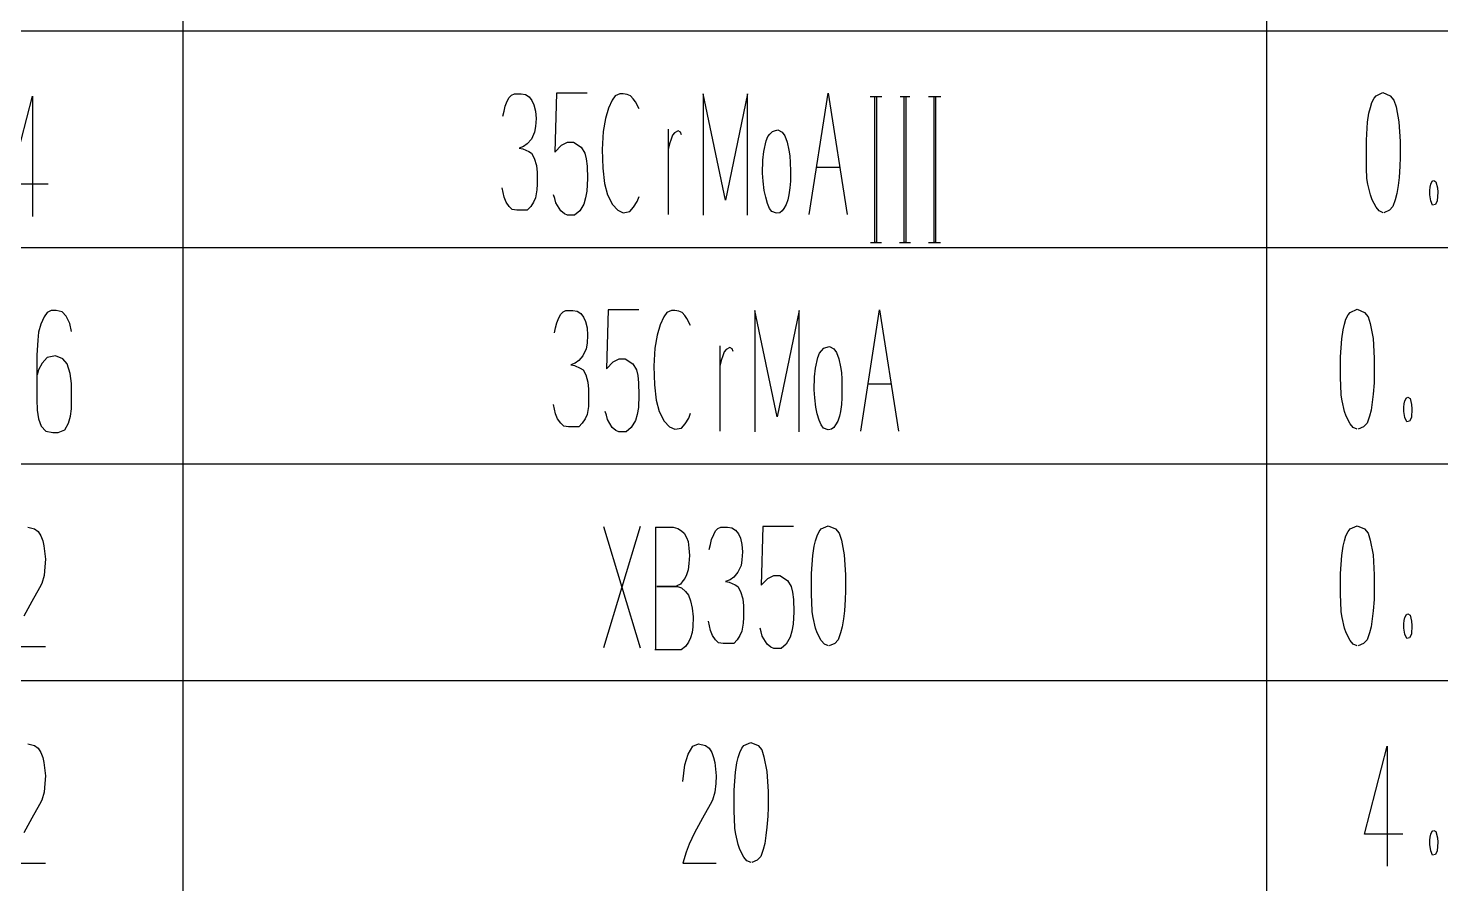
# Model space of a CAD drawing. Extents: x 0 to 8410, y 0 to 11890.
# Drawn here: x 7460 to 7916.2, y 2344.4 to 2620.8 of the extents above; entities that cross this region are included whole.
import ezdxf

# ---------------------------------------------------------------- set-up
doc = ezdxf.new("R2010")
doc.units = 0
doc.header["$MEASUREMENT"] = 0
doc.layers.add('6', color=7, linetype='Continuous')
doc.layers.add('9', color=7, linetype='Continuous')

# ---------------------------------------------------------------- blocks, each defined once
blk = doc.blocks.new('BLKENT900')
at = {"layer": '9', "color": 2, "linetype": 'Continuous'}
for p, q in [((7459.84, 2389.6), (7462.06, 2389)), ((7462.06, 2389), (7463.23, 2388.2)), ((7463.23, 2388.2), (7464.08, 2386.8)), ((7464.08, 2386.8), (7464.67, 2385.2)), ((7672.06, 2382.8), (7673.1, 2386.2)), ((7673.1, 2386.2), (7674.61, 2388.8)), ((7674.61, 2388.8), (7676.5, 2389.6)), ((7676.5, 2389.6), (7678.72, 2389)), ((7678.72, 2389), (7679.9, 2388.2)), ((7679.9, 2388.2), (7680.75, 2386.8)), ((7680.75, 2386.8), (7681.34, 2385.2)), ((7689.31, 2385.2), (7689.77, 2386.8)), ((7689.77, 2386.8), (7690.49, 2388.2)), ((7690.49, 2388.2), (7691.14, 2389)), ((7691.14, 2389), (7693.37, 2390)), ((7693.37, 2390), (7695.72, 2389)), ((7695.72, 2389), (7696.89, 2387.6)), ((7696.89, 2387.6), (7697.61, 2385.4)), ((7891.58, 2360.4), (7898.91, 2388.8)), ((7898.91, 2388.8), (7898.91, 2350)), ((7464.67, 2385.2), (7465.06, 2383.6)), ((7465.06, 2383.6), (7465.52, 2379.2)), ((7671.4, 2377.4), (7672.06, 2382.8)), ((7681.34, 2385.2), (7681.73, 2383.6)), ((7681.73, 2383.6), (7682.19, 2379.2)), ((7688.4, 2380.4), (7688.86, 2383.4)), ((7688.86, 2383.4), (7689.31, 2385.2)), ((7697.61, 2385.4), (7698.53, 2380.6)), ((7465.52, 2379.2), (7465.39, 2376.8)), ((7682.19, 2379.2), (7682.06, 2376.8)), ((7688.01, 2374.6), (7688.4, 2380.4)), ((7698.53, 2380.6), (7698.92, 2374.2)), ((7465.13, 2374), (7464.35, 2371.4)), ((7465.39, 2376.8), (7465.13, 2374)), ((7681.8, 2374), (7681.01, 2371.4)), ((7682.06, 2376.8), (7681.8, 2374)), ((7688.01, 2367.6), (7688.01, 2374.6)), ((7698.92, 2374.2), (7698.92, 2369)), ((7463.63, 2370), (7461.14, 2365.6)), ((7464.35, 2371.4), (7463.63, 2370)), ((7680.29, 2370), (7677.81, 2365.6)), ((7681.01, 2371.4), (7680.29, 2370)), ((7698.92, 2369), (7698.86, 2366.2)), ((7461.14, 2365.6), (7458.53, 2360.8)), ((7677.81, 2365.6), (7675.2, 2360.8)), ((7688.07, 2365.6), (7688.01, 2367.6)), ((7688.2, 2362.2), (7688.07, 2365.6)), ((7698.86, 2366.2), (7698.59, 2362.6)), ((7675.2, 2360.8), (7673.43, 2357.2)), ((7688.53, 2360.4), (7688.2, 2362.2)), ((7689.31, 2357), (7688.53, 2360.4)), ((7698.27, 2360), (7697.88, 2357.4)), ((7698.59, 2362.6), (7698.27, 2360)), ((7903.94, 2360.4), (7891.58, 2360.4)), ((7912.63, 2358.4), (7912.76, 2359.4)), ((7912.76, 2359.4), (7912.96, 2360.4)), ((7912.96, 2360.4), (7913.48, 2361.4)), ((7913.48, 2361.4), (7913.81, 2361.6)), ((7913.94, 2361.6), (7914.66, 2361.2)), ((7914.66, 2361.2), (7915.11, 2359.2)), ((7915.11, 2359.2), (7915.24, 2357.8)), ((7672.45, 2354.6), (7671.4, 2351)), ((7673.43, 2357.2), (7672.45, 2354.6)), ((7689.84, 2355.4), (7689.31, 2357)), ((7691.14, 2353), (7689.84, 2355.4)), ((7697.35, 2355.4), (7696.57, 2353.2)), ((7697.88, 2357.4), (7697.35, 2355.4)), ((7912.63, 2357), (7912.63, 2358.4)), ((7912.96, 2355), (7912.63, 2357)), ((7913.55, 2353.6), (7912.96, 2355)), ((7915.05, 2355), (7914.46, 2353.8)), ((7915.24, 2357.8), (7915.05, 2355)), ((7454.74, 2351), (7465.52, 2351)), ((7671.4, 2351), (7682.19, 2351)), ((7692.12, 2351.8), (7691.14, 2353)), ((7693.43, 2351.2), (7692.12, 2351.8)), ((7695.46, 2352), (7693.69, 2351.2)), ((7696.57, 2353.2), (7695.46, 2352)), ((7914.46, 2353.8), (7913.55, 2353.6))]:
    blk.add_line(p, q, dxfattribs=at)
blk = doc.blocks.new('BLKENT901')
at = {"layer": '9', "color": 2, "linetype": 'Continuous'}
for p, q in [((7459.84, 2459.6), (7462.06, 2459)), ((7462.06, 2459), (7463.23, 2458.2)), ((7645.82, 2459.8), (7657.58, 2420.6)), ((7657.65, 2459.8), (7645.82, 2420.6)), ((7662.61, 2459.6), (7668.3, 2459.6)), ((7662.74, 2420), (7662.74, 2459.6)), ((7668.3, 2459.6), (7669.8, 2459.2)), ((7669.8, 2459.2), (7670.98, 2458.4)), ((7681.96, 2458.4), (7682.74, 2459.2)), ((7682.74, 2459.2), (7683.66, 2459.6)), ((7683.66, 2459.6), (7685.88, 2459.6)), ((7685.88, 2459.6), (7687.25, 2459.4)), ((7687.25, 2459.4), (7688.43, 2458.6)), ((7697.25, 2459.8), (7696.73, 2440.8)), ((7707.19, 2459.8), (7697.25, 2459.8)), ((7715.49, 2458.2), (7716.14, 2459)), ((7716.14, 2459), (7718.37, 2460)), ((7718.37, 2460), (7720.72, 2459)), ((7720.72, 2459), (7721.9, 2457.6)), ((7886.32, 2458.2), (7886.98, 2459)), ((7886.98, 2459), (7889.2, 2460)), ((7889.2, 2460), (7891.55, 2459)), ((7891.55, 2459), (7892.73, 2457.6)), ((7463.23, 2458.2), (7464.08, 2456.8)), ((7464.08, 2456.8), (7464.67, 2455.2)), ((7464.67, 2455.2), (7465.06, 2453.6)), ((7670.98, 2458.4), (7671.89, 2457.6)), ((7671.89, 2457.6), (7672.61, 2456.2)), ((7672.61, 2456.2), (7673.14, 2455)), ((7673.14, 2455), (7673.4, 2452.8)), ((7680.33, 2454), (7680.72, 2455.6)), ((7680.72, 2455.6), (7681.37, 2457.2)), ((7681.37, 2457.2), (7681.96, 2458.4)), ((7688.43, 2458.6), (7689.35, 2457.4)), ((7689.35, 2457.4), (7690, 2456)), ((7690, 2456), (7690.46, 2454)), ((7713.86, 2453.4), (7714.31, 2455.2)), ((7714.31, 2455.2), (7714.77, 2456.8)), ((7714.77, 2456.8), (7715.49, 2458.2)), ((7721.9, 2457.6), (7722.61, 2455.4)), ((7722.61, 2455.4), (7723.53, 2450.6)), ((7884.69, 2453.4), (7885.15, 2455.2)), ((7885.15, 2455.2), (7885.6, 2456.8)), ((7885.6, 2456.8), (7886.32, 2458.2)), ((7892.73, 2457.6), (7893.45, 2455.4)), ((7893.45, 2455.4), (7894.36, 2450.6)), ((7465.06, 2453.6), (7465.52, 2449.2)), ((7673.4, 2452.8), (7673.53, 2450.4)), ((7673.53, 2450.4), (7673.4, 2447.8)), ((7679.93, 2452.4), (7680.33, 2454)), ((7690.46, 2454), (7690.65, 2451.6)), ((7690.65, 2451.6), (7690.46, 2449)), ((7713.01, 2444.6), (7713.4, 2450.4)), ((7713.4, 2450.4), (7713.86, 2453.4)), ((7723.53, 2450.6), (7723.92, 2444.2)), ((7883.84, 2444.6), (7884.23, 2450.4)), ((7884.23, 2450.4), (7884.69, 2453.4)), ((7894.36, 2450.6), (7894.75, 2444.2)), ((7465.39, 2446.8), (7465.13, 2444)), ((7465.52, 2449.2), (7465.39, 2446.8)), ((7673.14, 2445.8), (7672.55, 2444.2)), ((7673.4, 2447.8), (7673.14, 2445.8)), ((7690.2, 2447.2), (7689.15, 2445)), ((7690.46, 2449), (7690.2, 2447.2)), ((7464.35, 2441.4), (7463.63, 2440)), ((7465.13, 2444), (7464.35, 2441.4)), ((7670.65, 2441.2), (7669.48, 2440.6)), ((7671.44, 2442.2), (7670.65, 2441.2)), ((7672.09, 2443), (7671.44, 2442.2)), ((7672.55, 2444.2), (7672.09, 2443)), ((7686.67, 2442.6), (7685.23, 2442)), ((7685.23, 2442), (7686.41, 2441.8)), ((7686.41, 2441.8), (7688.3, 2441)), ((7687.84, 2443.4), (7686.67, 2442.6)), ((7689.15, 2445), (7687.84, 2443.4)), ((7688.3, 2441), (7689.22, 2440.4)), ((7696.73, 2440.8), (7698.89, 2443)), ((7698.89, 2443), (7700.85, 2444)), ((7700.85, 2444), (7702.74, 2444)), ((7702.74, 2444), (7705.23, 2442.4)), ((7705.23, 2442.4), (7706.41, 2440.4)), ((7713.01, 2437.6), (7713.01, 2444.6)), ((7723.92, 2444.2), (7723.92, 2439)), ((7883.84, 2437.6), (7883.84, 2444.6)), ((7894.75, 2444.2), (7894.75, 2439)), ((7463.63, 2440), (7461.14, 2435.6)), ((7669.28, 2440.4), (7663.01, 2440.4)), ((7663.01, 2440.4), (7669.74, 2440.4)), ((7669.48, 2440.6), (7669.28, 2440.4)), ((7669.74, 2440.4), (7670.98, 2440)), ((7670.98, 2440), (7672.29, 2438.8)), ((7672.29, 2438.8), (7673.2, 2437.6)), ((7673.2, 2437.6), (7673.92, 2435.8)), ((7689.22, 2440.4), (7690.06, 2438.8)), ((7690.06, 2438.8), (7690.78, 2436.4)), ((7690.78, 2436.4), (7690.98, 2434.2)), ((7706.41, 2440.4), (7706.86, 2438.6)), ((7706.86, 2438.6), (7707.12, 2436.2)), ((7707.12, 2436.2), (7707.25, 2432.2)), ((7713.07, 2435.6), (7713.01, 2437.6)), ((7723.86, 2436.2), (7723.59, 2432.6)), ((7723.92, 2439), (7723.86, 2436.2)), ((7883.9, 2435.6), (7883.84, 2437.6)), ((7894.69, 2436.2), (7894.43, 2432.6)), ((7894.75, 2439), (7894.69, 2436.2)), ((7461.14, 2435.6), (7458.53, 2430.8)), ((7673.92, 2435.8), (7674.44, 2433.4)), ((7674.44, 2433.4), (7674.71, 2430.6)), ((7690.98, 2434.2), (7690.98, 2430.4)), ((7707.25, 2432.2), (7707.06, 2428.2)), ((7713.2, 2432.2), (7713.07, 2435.6)), ((7713.53, 2430.4), (7713.2, 2432.2)), ((7723.59, 2432.6), (7723.27, 2430)), ((7884.04, 2432.2), (7883.9, 2435.6)), ((7884.36, 2430.4), (7884.04, 2432.2)), ((7894.43, 2432.6), (7894.1, 2430)), ((7674.64, 2427.4), (7674.38, 2425.6)), ((7674.71, 2430.6), (7674.64, 2427.4)), ((7680.33, 2426.2), (7679.67, 2429.2)), ((7690.91, 2428.6), (7690.46, 2426)), ((7690.98, 2430.4), (7690.91, 2428.6)), ((7707.06, 2428.2), (7706.67, 2426)), ((7714.31, 2427), (7713.53, 2430.4)), ((7722.88, 2427.4), (7722.35, 2425.4)), ((7723.27, 2430), (7722.88, 2427.4)), ((7885.15, 2427), (7884.36, 2430.4)), ((7893.71, 2427.4), (7893.19, 2425.4)), ((7894.1, 2430), (7893.71, 2427.4)), ((7904.3, 2428.4), (7904.43, 2429.4)), ((7904.3, 2427), (7904.3, 2428.4)), ((7904.43, 2429.4), (7904.62, 2430.4)), ((7904.62, 2430.4), (7905.15, 2431.4)), ((7905.15, 2431.4), (7905.47, 2431.6)), ((7905.6, 2431.6), (7906.32, 2431.2)), ((7906.32, 2431.2), (7906.78, 2429.2)), ((7906.91, 2427.8), (7906.72, 2425)), ((7906.78, 2429.2), (7906.91, 2427.8)), ((7673.92, 2423.8), (7673.27, 2422.4)), ((7674.38, 2425.6), (7673.92, 2423.8)), ((7680.98, 2424.6), (7680.33, 2426.2)), ((7681.96, 2423.2), (7680.98, 2424.6)), ((7682.94, 2422.2), (7681.96, 2423.2)), ((7688.95, 2423.2), (7687.84, 2422)), ((7689.87, 2424.6), (7688.95, 2423.2)), ((7690.46, 2426), (7689.87, 2424.6)), ((7696.73, 2425.8), (7696.34, 2427)), ((7697.06, 2424.4), (7696.73, 2425.8)), ((7698.63, 2421.8), (7697.06, 2424.4)), ((7706.08, 2424), (7704.77, 2421.8)), ((7706.67, 2426), (7706.08, 2424)), ((7714.84, 2425.4), (7714.31, 2427)), ((7716.14, 2423), (7714.84, 2425.4)), ((7717.12, 2421.8), (7716.14, 2423)), ((7721.57, 2423.2), (7720.46, 2422)), ((7722.35, 2425.4), (7721.57, 2423.2)), ((7885.67, 2425.4), (7885.15, 2427)), ((7886.98, 2423), (7885.67, 2425.4)), ((7887.96, 2421.8), (7886.98, 2423)), ((7892.4, 2423.2), (7891.29, 2422)), ((7893.19, 2425.4), (7892.4, 2423.2)), ((7904.62, 2425), (7904.3, 2427)), ((7905.21, 2423.6), (7904.62, 2425)), ((7906.13, 2423.8), (7905.21, 2423.6)), ((7906.72, 2425), (7906.13, 2423.8)), ((7454.74, 2421), (7465.52, 2421)), ((7670.85, 2420), (7662.35, 2420)), ((7672.22, 2421), (7670.85, 2420)), ((7673.27, 2422.4), (7672.22, 2421)), ((7684.44, 2422), (7682.94, 2422.2)), ((7687.84, 2422), (7684.44, 2422)), ((7699.8, 2420.8), (7698.63, 2421.8)), ((7700.78, 2420.4), (7699.8, 2420.8)), ((7703.14, 2420.4), (7700.78, 2420.4)), ((7704.77, 2421.8), (7703.14, 2420.4)), ((7718.43, 2421.2), (7717.12, 2421.8)), ((7720.46, 2422), (7718.69, 2421.2)), ((7889.26, 2421.2), (7887.96, 2421.8)), ((7891.29, 2422), (7889.53, 2421.2))]:
    blk.add_line(p, q, dxfattribs=at)
blk = doc.blocks.new('BLKENT902')
at = {"layer": '9', "color": 2, "linetype": 'Continuous'}
for p, q in [((7465.1, 2527.6), (7464.05, 2525.2)), ((7466.14, 2529), (7465.1, 2527.6)), ((7467.39, 2529.6), (7466.14, 2529)), ((7469.02, 2529.6), (7467.39, 2529.6)), ((7470.98, 2529.2), (7469.02, 2529.6)), ((7472.29, 2527.8), (7470.98, 2529.2)), ((7473.46, 2525.4), (7472.29, 2527.8)), ((7631.37, 2527.2), (7631.96, 2528.4)), ((7631.96, 2528.4), (7632.74, 2529.2)), ((7632.74, 2529.2), (7633.66, 2529.6)), ((7633.66, 2529.6), (7635.88, 2529.6)), ((7635.88, 2529.6), (7637.25, 2529.4)), ((7637.25, 2529.4), (7638.43, 2528.6)), ((7638.43, 2528.6), (7639.35, 2527.4)), ((7647.25, 2529.8), (7646.73, 2510.8)), ((7657.19, 2529.8), (7647.25, 2529.8)), ((7665.23, 2527.6), (7664.05, 2525)), ((7666.21, 2529), (7665.23, 2527.6)), ((7667.71, 2529.6), (7666.21, 2529)), ((7668.82, 2529.6), (7667.71, 2529.6)), ((7670.07, 2529.4), (7668.82, 2529.6)), ((7671.18, 2529), (7670.07, 2529.4)), ((7672.03, 2528), (7671.18, 2529)), ((7672.75, 2527), (7672.03, 2528)), ((7701.83, 2495.2), (7694.64, 2529.6)), ((7694.64, 2529.6), (7694.64, 2490.4)), ((7709.02, 2529.6), (7701.83, 2495.2)), ((7709.02, 2490.4), (7709.02, 2529.6)), ((7728.89, 2490.6), (7734.97, 2529.8)), ((7734.97, 2529.8), (7741.11, 2490.6)), ((7885.6, 2526.8), (7886.32, 2528.2)), ((7886.32, 2528.2), (7886.98, 2529)), ((7886.98, 2529), (7889.2, 2530)), ((7889.2, 2530), (7891.55, 2529)), ((7891.55, 2529), (7892.73, 2527.6)), ((7892.73, 2527.6), (7893.45, 2525.4)), ((7464.05, 2525.2), (7463.33, 2522.6)), ((7473.92, 2522.8), (7473.46, 2525.4)), ((7629.93, 2522.4), (7630.33, 2524)), ((7630.33, 2524), (7630.72, 2525.6)), ((7630.72, 2525.6), (7631.37, 2527.2)), ((7639.35, 2527.4), (7640, 2526)), ((7640, 2526), (7640.46, 2524)), ((7640.46, 2524), (7640.65, 2521.6)), ((7664.05, 2525), (7663.14, 2521.6)), ((7673.92, 2524.8), (7672.75, 2527)), ((7884.23, 2520.4), (7884.69, 2523.4)), ((7884.69, 2523.4), (7885.15, 2525.2)), ((7885.15, 2525.2), (7885.6, 2526.8)), ((7893.45, 2525.4), (7894.36, 2520.6)), ((7463.14, 2520), (7462.74, 2515.2)), ((7463.33, 2522.6), (7463.14, 2520)), ((7640.46, 2519), (7640.2, 2517.2)), ((7640.65, 2521.6), (7640.46, 2519)), ((7663.14, 2521.6), (7662.35, 2517.4)), ((7883.84, 2514.6), (7884.23, 2520.4)), ((7894.36, 2520.6), (7894.75, 2514.2)), ((7462.74, 2515.2), (7462.74, 2500.8)), ((7466.14, 2514.4), (7464.44, 2512.6)), ((7468.76, 2515), (7466.14, 2514.4)), ((7471.11, 2514), (7468.76, 2515)), ((7472.55, 2512.4), (7471.11, 2514)), ((7639.15, 2515), (7637.84, 2513.4)), ((7640.2, 2517.2), (7639.15, 2515)), ((7648.89, 2513), (7650.85, 2514)), ((7650.85, 2514), (7652.74, 2514)), ((7652.74, 2514), (7655.23, 2512.4)), ((7662.35, 2517.4), (7662.03, 2511.6)), ((7683.33, 2518.2), (7683.33, 2490.6)), ((7684.31, 2515), (7683.79, 2513.4)), ((7684.77, 2516.2), (7684.31, 2515)), ((7685.36, 2517), (7684.77, 2516.2)), ((7686.54, 2517.6), (7685.36, 2517)), ((7687.32, 2517.2), (7686.54, 2517.6)), ((7687.65, 2516.4), (7687.32, 2517.2)), ((7714.25, 2511), (7715.03, 2514.4)), ((7715.03, 2514.4), (7715.56, 2515.8)), ((7715.56, 2515.8), (7716.21, 2516.6)), ((7716.21, 2516.6), (7716.99, 2517.4)), ((7716.99, 2517.4), (7717.65, 2517.6)), ((7717.65, 2517.6), (7718.76, 2518)), ((7718.76, 2518), (7720.13, 2517.2)), ((7720.13, 2517.2), (7721.05, 2516)), ((7721.05, 2516), (7721.77, 2514)), ((7721.77, 2514), (7722.29, 2511.4)), ((7883.84, 2507.6), (7883.84, 2514.6)), ((7894.75, 2514.2), (7894.75, 2509)), ((7463.33, 2510.4), (7462.88, 2508.8)), ((7464.44, 2512.6), (7463.33, 2510.4)), ((7473.53, 2509.2), (7472.55, 2512.4)), ((7473.92, 2506), (7473.53, 2509.2)), ((7636.67, 2512.6), (7635.23, 2512)), ((7635.23, 2512), (7636.41, 2511.8)), ((7636.41, 2511.8), (7638.3, 2511)), ((7637.84, 2513.4), (7636.67, 2512.6)), ((7638.3, 2511), (7639.22, 2510.4)), ((7639.22, 2510.4), (7640.06, 2508.8)), ((7646.73, 2510.8), (7648.89, 2513)), ((7655.23, 2512.4), (7656.41, 2510.4)), ((7656.41, 2510.4), (7656.86, 2508.6)), ((7662.03, 2511.6), (7662.22, 2505.6)), ((7683.79, 2513.4), (7683.33, 2511.6)), ((7713.92, 2508.2), (7714.25, 2511)), ((7722.29, 2511.4), (7722.61, 2509.6)), ((7722.61, 2509.6), (7722.75, 2507.4)), ((7473.92, 2500.6), (7473.92, 2506)), ((7640.06, 2508.8), (7640.78, 2506.4)), ((7640.78, 2506.4), (7640.98, 2504.2)), ((7656.86, 2508.6), (7657.12, 2506.2)), ((7657.12, 2506.2), (7657.25, 2502.2)), ((7662.22, 2505.6), (7662.81, 2500.6)), ((7713.86, 2504), (7713.92, 2508.2)), ((7722.75, 2507.4), (7722.81, 2504.6)), ((7738.56, 2505.8), (7731.18, 2505.8)), ((7883.9, 2505.6), (7883.84, 2507.6)), ((7884.04, 2502.2), (7883.9, 2505.6)), ((7894.69, 2506.2), (7894.43, 2502.6)), ((7894.75, 2509), (7894.69, 2506.2)), ((7462.74, 2500.8), (7462.88, 2497.4)), ((7473.92, 2497.8), (7473.92, 2500.6)), ((7640.98, 2500.4), (7640.91, 2498.6)), ((7640.98, 2504.2), (7640.98, 2500.4)), ((7657.25, 2502.2), (7657.06, 2498.2)), ((7662.81, 2500.6), (7663.79, 2497)), ((7714.05, 2501.4), (7713.86, 2504)), ((7714.38, 2498.4), (7714.05, 2501.4)), ((7722.81, 2501.4), (7722.61, 2499.2)), ((7722.81, 2504.6), (7722.81, 2501.4)), ((7884.36, 2500.4), (7884.04, 2502.2)), ((7885.15, 2497), (7884.36, 2500.4)), ((7894.43, 2502.6), (7894.1, 2500)), ((7904.43, 2499.4), (7904.62, 2500.4)), ((7904.62, 2500.4), (7905.15, 2501.4)), ((7905.15, 2501.4), (7905.47, 2501.6)), ((7905.6, 2501.6), (7906.32, 2501.2)), ((7906.32, 2501.2), (7906.78, 2499.2)), ((7462.88, 2497.4), (7463.27, 2494.6)), ((7473.59, 2495.4), (7473.92, 2497.8)), ((7630.33, 2496.2), (7629.67, 2499.2)), ((7630.98, 2494.6), (7630.33, 2496.2)), ((7640.46, 2496), (7639.87, 2494.6)), ((7640.91, 2498.6), (7640.46, 2496)), ((7646.73, 2495.8), (7646.34, 2497)), ((7647.06, 2494.4), (7646.73, 2495.8)), ((7656.67, 2496), (7656.08, 2494)), ((7657.06, 2498.2), (7656.67, 2496)), ((7663.79, 2497), (7665.36, 2493.8)), ((7673.33, 2494.8), (7673.92, 2496.4)), ((7714.84, 2496.2), (7714.38, 2498.4)), ((7715.43, 2494.2), (7714.84, 2496.2)), ((7722.29, 2497), (7721.96, 2495.4)), ((7722.61, 2499.2), (7722.29, 2497)), ((7885.67, 2495.4), (7885.15, 2497)), ((7893.71, 2497.4), (7893.19, 2495.4)), ((7894.1, 2500), (7893.71, 2497.4)), ((7904.3, 2498.4), (7904.43, 2499.4)), ((7904.3, 2497), (7904.3, 2498.4)), ((7904.62, 2495), (7904.3, 2497)), ((7906.91, 2497.8), (7906.72, 2495)), ((7906.78, 2499.2), (7906.91, 2497.8)), ((7463.27, 2494.6), (7464.12, 2492.2)), ((7464.12, 2492.2), (7465.69, 2490.6)), ((7469.67, 2490.2), (7471.76, 2491)), ((7471.76, 2491), (7473.01, 2493.2)), ((7473.01, 2493.2), (7473.59, 2495.4)), ((7631.96, 2493.2), (7630.98, 2494.6)), ((7632.94, 2492.2), (7631.96, 2493.2)), ((7634.44, 2492), (7632.94, 2492.2)), ((7637.84, 2492), (7634.44, 2492)), ((7638.95, 2493.2), (7637.84, 2492)), ((7639.87, 2494.6), (7638.95, 2493.2)), ((7648.63, 2491.8), (7647.06, 2494.4)), ((7649.8, 2490.8), (7648.63, 2491.8)), ((7654.77, 2491.8), (7653.14, 2490.4)), ((7656.08, 2494), (7654.77, 2491.8)), ((7665.36, 2493.8), (7667.12, 2492)), ((7667.12, 2492), (7668.82, 2491.2)), ((7668.82, 2491.2), (7670.98, 2491.6)), ((7670.98, 2491.6), (7672.16, 2493)), ((7672.16, 2493), (7673.33, 2494.8)), ((7716.08, 2492.6), (7715.43, 2494.2)), ((7716.86, 2491.6), (7716.08, 2492.6)), ((7718.37, 2491), (7716.86, 2491.6)), ((7719.41, 2491.2), (7718.43, 2491)), ((7720.13, 2491.8), (7719.41, 2491.2)), ((7720.72, 2492.6), (7720.13, 2491.8)), ((7721.44, 2493.8), (7720.72, 2492.6)), ((7721.96, 2495.4), (7721.44, 2493.8)), ((7886.98, 2493), (7885.67, 2495.4)), ((7887.96, 2491.8), (7886.98, 2493)), ((7889.26, 2491.2), (7887.96, 2491.8)), ((7891.29, 2492), (7889.53, 2491.2)), ((7892.4, 2493.2), (7891.29, 2492)), ((7893.19, 2495.4), (7892.4, 2493.2)), ((7905.21, 2493.6), (7904.62, 2495)), ((7906.13, 2493.8), (7905.21, 2493.6)), ((7906.72, 2495), (7906.13, 2493.8)), ((7465.69, 2490.6), (7467.91, 2490.2)), ((7467.91, 2490.2), (7469.67, 2490.2)), ((7650.78, 2490.4), (7649.8, 2490.8)), ((7653.14, 2490.4), (7650.78, 2490.4))]:
    blk.add_line(p, q, dxfattribs=at)
blk = doc.blocks.new('BLKENT903')
at = {"layer": '9', "color": 2, "linetype": 'Continuous'}
for p, q in [((7454.08, 2570.4), (7461.41, 2598.8)), ((7461.41, 2598.8), (7461.41, 2560)), ((7614.05, 2595.6), (7614.71, 2597.2)), ((7614.71, 2597.2), (7615.29, 2598.4)), ((7615.29, 2598.4), (7616.08, 2599.2)), ((7616.08, 2599.2), (7616.99, 2599.6)), ((7616.99, 2599.6), (7619.22, 2599.6)), ((7619.22, 2599.6), (7620.59, 2599.4)), ((7620.59, 2599.4), (7621.76, 2598.6)), ((7621.76, 2598.6), (7622.68, 2597.4)), ((7622.68, 2597.4), (7623.33, 2596)), ((7623.33, 2596), (7623.79, 2594)), ((7630.59, 2599.8), (7630.07, 2580.8)), ((7640.52, 2599.8), (7630.59, 2599.8)), ((7648.56, 2597.6), (7647.39, 2595)), ((7649.54, 2599), (7648.56, 2597.6)), ((7651.05, 2599.6), (7649.54, 2599)), ((7652.16, 2599.6), (7651.05, 2599.6)), ((7653.4, 2599.4), (7652.16, 2599.6)), ((7654.51, 2599), (7653.4, 2599.4)), ((7655.36, 2598), (7654.51, 2599)), ((7656.08, 2597), (7655.36, 2598)), ((7657.26, 2594.8), (7656.08, 2597)), ((7685.16, 2565.2), (7677.97, 2599.6)), ((7677.97, 2599.6), (7677.97, 2560.4)), ((7692.35, 2599.6), (7685.16, 2565.2)), ((7692.35, 2560.4), (7692.35, 2599.6)), ((7712.22, 2560.6), (7718.3, 2599.8)), ((7718.3, 2599.8), (7724.45, 2560.6)), ((7735.69, 2598.6), (7731.9, 2598.6)), ((7733.47, 2551.6), (7733.47, 2598.6)), ((7733.99, 2598.6), (7733.99, 2551.6)), ((7744.71, 2598.6), (7741.57, 2598.6)), ((7742.88, 2551.6), (7742.88, 2598.6)), ((7743.4, 2598.6), (7743.4, 2551.6)), ((7754.77, 2598.6), (7750.72, 2598.6)), ((7752.55, 2551.6), (7752.55, 2598.6)), ((7753.07, 2598.6), (7753.07, 2551.6)), ((7893.48, 2595.2), (7893.94, 2596.8)), ((7893.94, 2596.8), (7894.66, 2598.2)), ((7894.66, 2598.2), (7895.31, 2599)), ((7895.31, 2599), (7897.53, 2600)), ((7897.53, 2600), (7899.89, 2599)), ((7899.89, 2599), (7901.06, 2597.6)), ((7901.06, 2597.6), (7901.78, 2595.4)), ((7613.27, 2592.4), (7613.66, 2594)), ((7613.66, 2594), (7614.05, 2595.6)), ((7623.79, 2594), (7623.99, 2591.6)), ((7623.99, 2591.6), (7623.79, 2589)), ((7646.47, 2591.6), (7645.69, 2587.4)), ((7647.39, 2595), (7646.47, 2591.6)), ((7892.56, 2590.4), (7893.02, 2593.4)), ((7893.02, 2593.4), (7893.48, 2595.2)), ((7901.78, 2595.4), (7902.7, 2590.6)), ((7623.53, 2587.2), (7622.48, 2585)), ((7623.79, 2589), (7623.53, 2587.2)), ((7645.69, 2587.4), (7645.36, 2581.6)), ((7666.67, 2588.2), (7666.67, 2560.6)), ((7668.69, 2587), (7668.11, 2586.2)), ((7669.87, 2587.6), (7668.69, 2587)), ((7670.65, 2587.2), (7669.87, 2587.6)), ((7670.98, 2586.4), (7670.65, 2587.2)), ((7699.54, 2586.6), (7700.33, 2587.4)), ((7700.33, 2587.4), (7700.98, 2587.6)), ((7700.98, 2587.6), (7702.09, 2588)), ((7702.09, 2588), (7703.46, 2587.2)), ((7703.46, 2587.2), (7704.38, 2586)), ((7892.17, 2584.6), (7892.56, 2590.4)), ((7902.7, 2590.6), (7903.09, 2584.2)), ((7620, 2582.6), (7618.56, 2582)), ((7621.18, 2583.4), (7620, 2582.6)), ((7622.48, 2585), (7621.18, 2583.4)), ((7630.07, 2580.8), (7632.22, 2583)), ((7632.22, 2583), (7634.18, 2584)), ((7634.18, 2584), (7636.08, 2584)), ((7636.08, 2584), (7638.56, 2582.4)), ((7638.56, 2582.4), (7639.74, 2580.4)), ((7667.12, 2583.4), (7666.67, 2581.6)), ((7667.65, 2585), (7667.12, 2583.4)), ((7668.11, 2586.2), (7667.65, 2585)), ((7697.58, 2581), (7698.37, 2584.4)), ((7698.37, 2584.4), (7698.89, 2585.8)), ((7698.89, 2585.8), (7699.54, 2586.6)), ((7704.38, 2586), (7705.1, 2584)), ((7705.1, 2584), (7705.62, 2581.4)), ((7892.17, 2577.6), (7892.17, 2584.6)), ((7903.09, 2584.2), (7903.09, 2579)), ((7618.56, 2582), (7619.74, 2581.8)), ((7619.74, 2581.8), (7621.63, 2581)), ((7621.63, 2581), (7622.55, 2580.4)), ((7622.55, 2580.4), (7623.4, 2578.8)), ((7623.4, 2578.8), (7624.12, 2576.4)), ((7639.74, 2580.4), (7640.2, 2578.6)), ((7640.2, 2578.6), (7640.46, 2576.2)), ((7645.36, 2581.6), (7645.56, 2575.6)), ((7697.19, 2574), (7697.26, 2578.2)), ((7697.26, 2578.2), (7697.58, 2581)), ((7705.62, 2581.4), (7705.95, 2579.6)), ((7705.95, 2579.6), (7706.08, 2577.4)), ((7903.09, 2579), (7903.02, 2576.2)), ((7624.12, 2576.4), (7624.31, 2574.2)), ((7624.31, 2574.2), (7624.31, 2570.4)), ((7640.46, 2576.2), (7640.59, 2572.2)), ((7645.56, 2575.6), (7646.14, 2570.6)), ((7697.39, 2571.4), (7697.19, 2574)), ((7706.08, 2577.4), (7706.15, 2574.6)), ((7706.15, 2574.6), (7706.15, 2571.4)), ((7721.9, 2575.8), (7714.51, 2575.8)), ((7892.24, 2575.6), (7892.17, 2577.6)), ((7892.37, 2572.2), (7892.24, 2575.6)), ((7903.02, 2576.2), (7902.76, 2572.6)), ((7466.44, 2570.4), (7454.08, 2570.4)), ((7613.66, 2566.2), (7613.01, 2569.2)), ((7624.25, 2568.6), (7623.79, 2566)), ((7624.31, 2570.4), (7624.25, 2568.6)), ((7640.59, 2572.2), (7640.39, 2568.2)), ((7646.14, 2570.6), (7647.12, 2567)), ((7697.71, 2568.4), (7697.39, 2571.4)), ((7705.95, 2569.2), (7705.62, 2567)), ((7706.15, 2571.4), (7705.95, 2569.2)), ((7892.7, 2570.4), (7892.37, 2572.2)), ((7893.48, 2567), (7892.7, 2570.4)), ((7902.43, 2570), (7902.04, 2567.4)), ((7902.76, 2572.6), (7902.43, 2570)), ((7912.63, 2568.4), (7912.76, 2569.4)), ((7912.76, 2569.4), (7912.96, 2570.4)), ((7912.96, 2570.4), (7913.48, 2571.4)), ((7913.48, 2571.4), (7913.81, 2571.6)), ((7913.94, 2571.6), (7914.66, 2571.2)), ((7914.66, 2571.2), (7915.11, 2569.2)), ((7915.11, 2569.2), (7915.24, 2567.8)), ((7614.31, 2564.6), (7613.66, 2566.2)), ((7615.29, 2563.2), (7614.31, 2564.6)), ((7623.2, 2564.6), (7622.29, 2563.2)), ((7623.79, 2566), (7623.2, 2564.6)), ((7630.07, 2565.8), (7629.67, 2567)), ((7630.39, 2564.4), (7630.07, 2565.8)), ((7631.96, 2561.8), (7630.39, 2564.4)), ((7639.41, 2564), (7638.1, 2561.8)), ((7640, 2566), (7639.41, 2564)), ((7640.39, 2568.2), (7640, 2566)), ((7647.12, 2567), (7648.69, 2563.8)), ((7655.49, 2563), (7656.67, 2564.8)), ((7656.67, 2564.8), (7657.26, 2566.4)), ((7698.17, 2566.2), (7697.71, 2568.4)), ((7698.76, 2564.2), (7698.17, 2566.2)), ((7699.41, 2562.6), (7698.76, 2564.2)), ((7705.3, 2565.4), (7704.77, 2563.8)), ((7705.62, 2567), (7705.3, 2565.4)), ((7894, 2565.4), (7893.48, 2567)), ((7895.31, 2563), (7894, 2565.4)), ((7901.52, 2565.4), (7900.73, 2563.2)), ((7902.04, 2567.4), (7901.52, 2565.4)), ((7912.63, 2567), (7912.63, 2568.4)), ((7912.96, 2565), (7912.63, 2567)), ((7913.55, 2563.6), (7912.96, 2565)), ((7915.05, 2565), (7914.46, 2563.8)), ((7915.24, 2567.8), (7915.05, 2565)), ((7616.27, 2562.2), (7615.29, 2563.2)), ((7617.78, 2562), (7616.27, 2562.2)), ((7621.18, 2562), (7617.78, 2562)), ((7622.29, 2563.2), (7621.18, 2562)), ((7633.14, 2560.8), (7631.96, 2561.8)), ((7634.12, 2560.4), (7633.14, 2560.8)), ((7636.47, 2560.4), (7634.12, 2560.4)), ((7638.1, 2561.8), (7636.47, 2560.4)), ((7648.69, 2563.8), (7650.46, 2562)), ((7650.46, 2562), (7652.16, 2561.2)), ((7652.16, 2561.2), (7654.31, 2561.6)), ((7654.31, 2561.6), (7655.49, 2563)), ((7700.2, 2561.6), (7699.41, 2562.6)), ((7701.7, 2561), (7700.2, 2561.6)), ((7702.75, 2561.2), (7701.77, 2561)), ((7703.46, 2561.8), (7702.75, 2561.2)), ((7704.05, 2562.6), (7703.46, 2561.8)), ((7704.77, 2563.8), (7704.05, 2562.6)), ((7896.29, 2561.8), (7895.31, 2563)), ((7897.6, 2561.2), (7896.29, 2561.8)), ((7899.62, 2562), (7897.86, 2561.2)), ((7900.73, 2563.2), (7899.62, 2562)), ((7914.46, 2563.8), (7913.55, 2563.6)), ((7732.03, 2551.6), (7735.56, 2551.6)), ((7733.99, 2551.6), (7733.47, 2551.6)), ((7741.44, 2551.6), (7744.97, 2551.6)), ((7743.4, 2551.6), (7742.88, 2551.6)), ((7750.72, 2551.6), (7754.64, 2551.6)), ((7753.07, 2551.6), (7752.55, 2551.6))]:
    blk.add_line(p, q, dxfattribs=at)
blk = doc.blocks.new('BLKENT877')
at = {"layer": '9'}
for name in ['BLKENT903', 'BLKENT902', 'BLKENT901', 'BLKENT900']:
    blk.add_blockref(name, (0, 0), dxfattribs=at)
blk = doc.blocks.new('BLKENT829')
at = {"layer": '9', "color": 1, "linetype": 'Continuous'}
for p, q in [((7510, 700), (7510, 3320)), ((7860, 700), (7860, 3320)), ((6510, 2620), (8310, 2620)), ((6510, 2550), (8310, 2550)), ((6510, 2480), (8310, 2480)), ((6510, 2410), (8310, 2410))]:
    blk.add_line(p, q, dxfattribs=at)
at = {"layer": '9'}
blk.add_blockref('BLKENT877', (0, 0), dxfattribs=at)

msp = doc.modelspace()

# ---------------------------------------------------------------- block references
at = {"layer": '6'}
msp.add_blockref('BLKENT829', (0, 0), dxfattribs=at)

doc.saveas('drawing.dxf')
